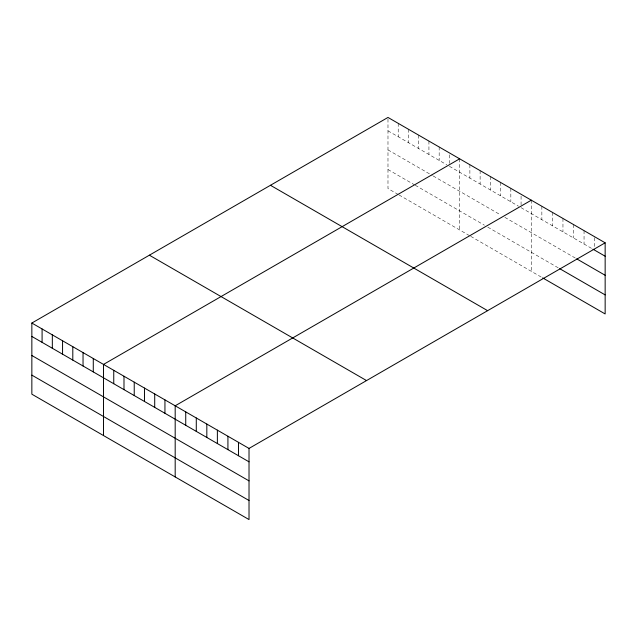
<?xml version="1.0" encoding="UTF-8"?>
<svg xmlns="http://www.w3.org/2000/svg" width="637" height="637" viewBox="0 0 637 637"><rect width="100%" height="100%" fill="white"/><g stroke="black" fill="none" stroke-linecap="round" stroke-linejoin="round"><path stroke-width="0.48" stroke-dasharray="3.19 2.39" d="M387.981 130.832L446.848 164.824M449.404 166.297L518.51 206.197M521.074 207.678L592.171 248.725M387.981 149.886L432.34 175.501M433.192 175.995L500.594 214.908M504.862 217.368L575.936 258.407M387.981 169.522L414.424 184.786M415.276 185.279L484.383 225.18M487.799 227.154L558.896 268.201M398.213 194.484L387.981 188.576L387.981 117.439M399.065 194.978L469.883 235.857M470.735 236.351L541.856 277.413M594.6 237.689L594.6 247.26M584.049 230.642L584.049 244.035M573.507 224.55L573.507 237.943M562.957 218.459L562.957 231.86M552.406 212.368L552.406 225.769M541.856 206.277L541.856 219.677M531.314 200.185L531.314 271.322M521.074 196.188L521.074 204.803M510.834 188.369L510.834 201.762M500.594 182.453L500.594 195.854M490.355 176.545L490.355 189.945M480.123 170.636L480.123 184.029M469.883 164.72L469.883 178.121M459.643 158.812L459.643 229.949M449.404 154.815L449.404 163.43M439.172 146.988L439.172 160.389M428.932 141.08L428.932 154.48M418.692 135.171L418.692 148.564M408.452 129.255L408.452 142.656M398.213 123.347L398.213 136.748"/><path stroke-width="0.96" d="M605.15 242.816L249.019 448.424L249.019 519.561L31.85 394.184L31.85 323.047L387.981 117.439L605.15 242.816L605.15 313.953L542.668 277.883M459.643 158.812L103.52 364.42L103.52 435.557M531.314 200.185L175.183 405.793L175.183 476.938M592.975 249.194L605.15 256.217M576.748 258.877L605.15 275.272M559.708 268.671L605.15 294.899M270.454 185.287L487.631 310.673M149.369 255.19L366.546 380.576M31.85 323.047L249.019 448.424M31.85 336.44L249.019 461.825M31.85 355.494L249.019 480.879M31.85 375.129L249.019 500.507M238.477 442.341L238.477 455.734M227.927 436.249L227.927 449.642M217.376 430.158L217.376 443.559M206.826 424.067L206.826 437.468M196.284 417.976L196.284 431.376M185.733 411.884L185.733 425.285M164.943 399.885L164.943 413.286M154.711 393.977L154.711 407.369M144.472 388.06L144.472 401.461M134.232 382.152L134.232 395.553M123.992 376.244L123.992 389.637M113.752 370.328L113.752 383.729M93.281 358.512L93.281 371.904M83.041 352.595L83.041 365.996M72.801 346.687L72.801 360.088M62.561 340.779L62.561 354.172M52.33 334.863L52.33 348.264M42.09 328.955L42.09 342.356"/></g></svg>
